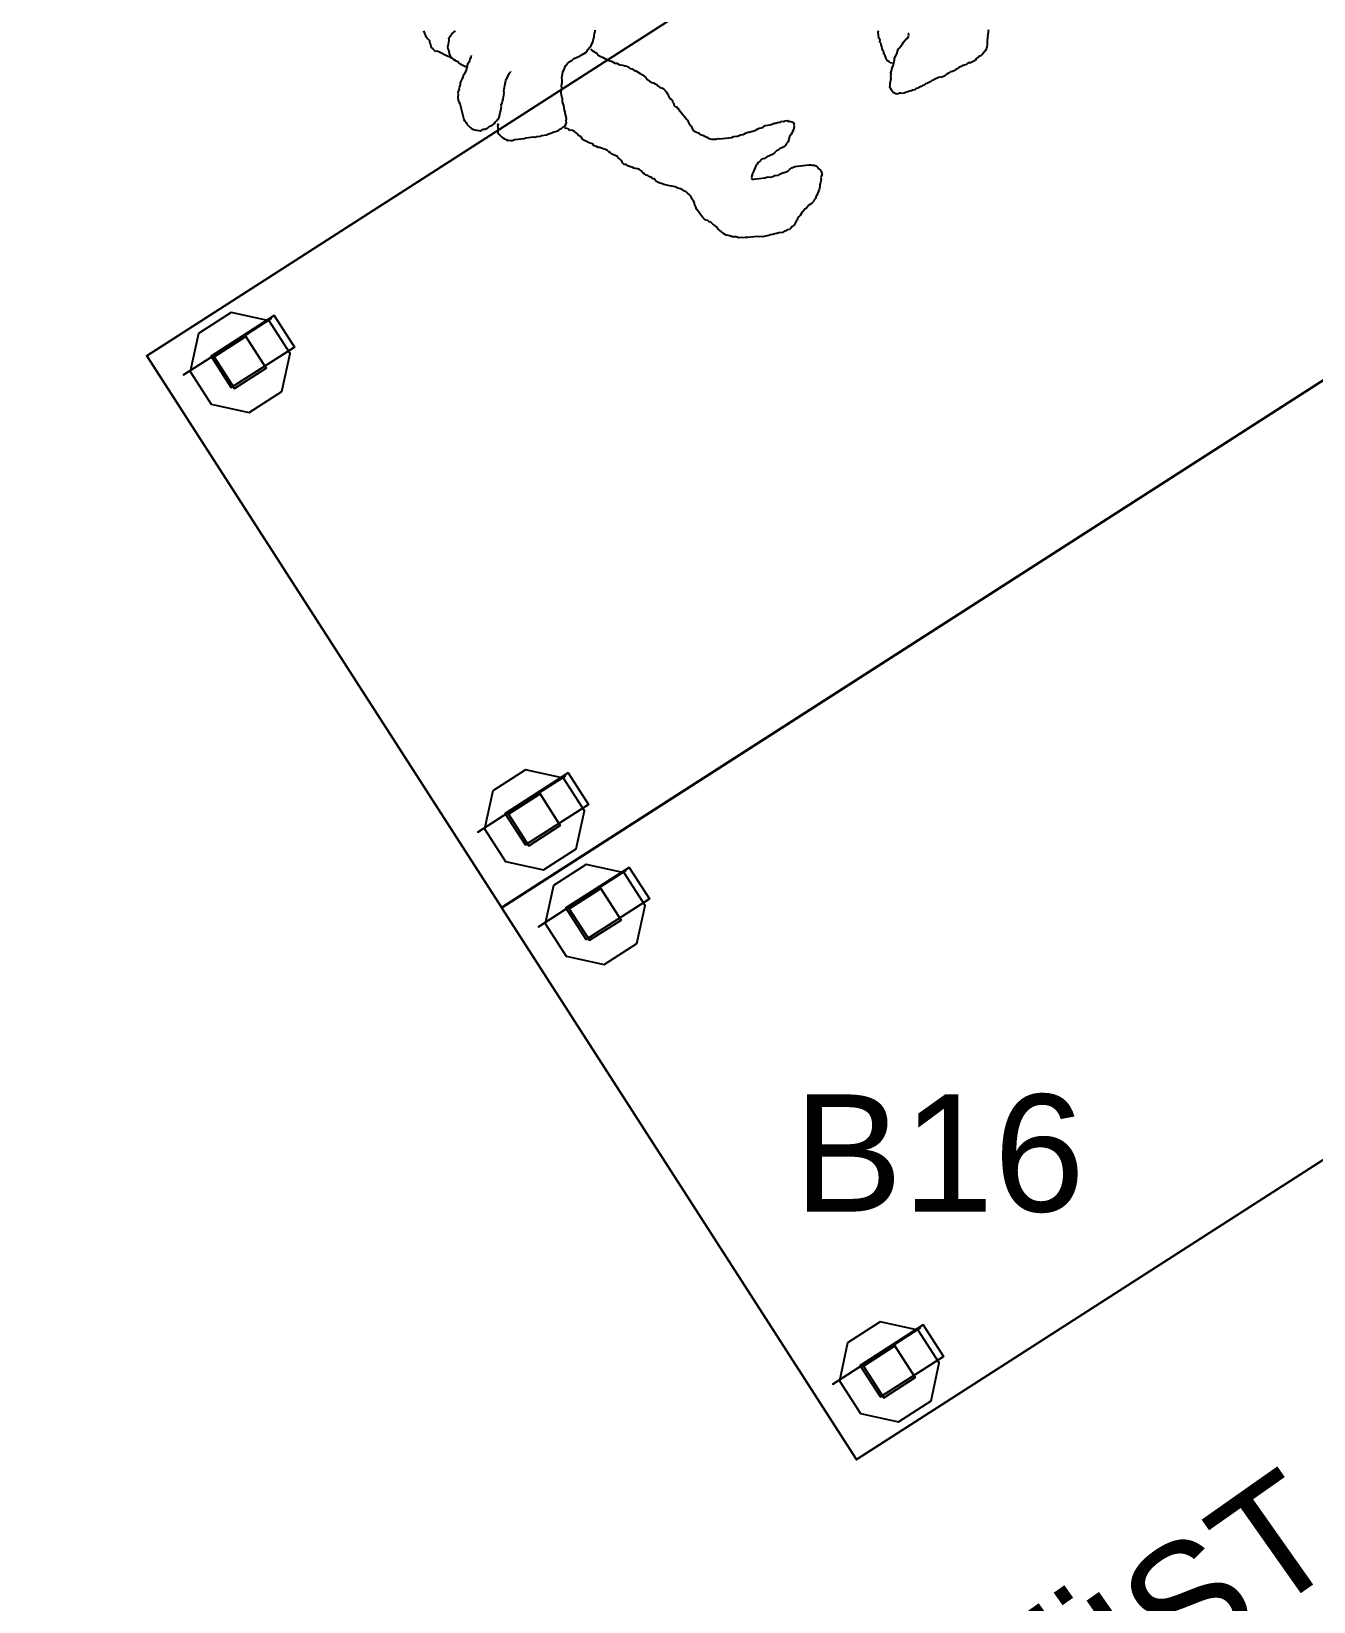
# Model space of a CAD drawing. Header units: millimetres. Extents: x 8159 to 14952, y 6817 to 11888.
# Drawn here: x 8888 to 9024.7, y 8041.3 to 8208.8 of the extents above; entities that cross this region are included whole.
import ezdxf
from ezdxf.enums import TextEntityAlignment as Align

# ---------------------------------------------------------------- set-up
doc = ezdxf.new("R2010")
doc.units = ezdxf.units.MM
doc.header["$LTSCALE"] = 5
for name, color, linetype in [('200-EquipBorder-2d', 9, 'Continuous'), ('200-EquipID-2d', 7, 'Continuous'), ('200-EquipSteel-3d', 9, 'Continuous'), ('600-User-2D', 7, 'Continuous')]:
    doc.layers.add(name, color=color, linetype=linetype)
doc.layers.add('200-InsPoint-3D', color=3, linetype='Continuous', plot=False)
for name, color, linetype, lineweight in [('3-YANGIN-DOLABI', 7, 'Continuous', 0), ('anted', 10, 'Continuous', 0), ('FIBROBETON', 1, 'Continuous', 18), ('SİYAH', 253, 'Continuous', 5), ('YAZI', 250, 'Continuous', 30)]:
    doc.layers.add(name, color=color, linetype=linetype, lineweight=lineweight)
doc.styles.add('Arial', font='arial.ttf')
doc.styles.add('ROMANS', font='micross.ttf')

# ---------------------------------------------------------------- blocks, each defined once
blk = doc.blocks.new('A$C23C11219')
at = {"layer": 'FIBROBETON'}
blk.add_lwpolyline([(4170.99, 707.81), (4330.65, -537.53, 0.079118), (6057.44, 175.69), (5734.15, 708.99, 0.288304), (5090.27, 1000.53, -0.032207)], format="xyb", close=True, dxfattribs=at)
blk = doc.blocks.new('TLP1810E')
at = {"layer": '200-EquipSteel-3d', "invisible_edges": 15}
blk.add_3dface([(60, -640, 900), (1740, -640, 900), (1800, -700, 900), (0, -700, 900)], dxfattribs=at)
at = {"layer": '200-InsPoint-3D'}
blk.add_attdef('DISTANG', (0, 0), '', height=1, dxfattribs=at)
blk = doc.blocks.new('TG1800WP')
at = {"layer": '200-EquipBorder-2d'}
blk.add_lwpolyline([(0, 0), (1800, 0), (1800, -700), (0, -700)], close=True, dxfattribs=at)
at = {"layer": '200-EquipSteel-3d', "elevation": 23}
for points in [[(59.3, -10), (30, -39.3), (30, -80.7), (59.3, -110), (100.7, -110), (130, -80.7), (130, -39.3), (100.7, -10)], [(1699.3, -10), (1670, -39.3), (1670, -80.7), (1699.3, -110), (1740.7, -110), (1770, -80.7), (1770, -39.3), (1740.7, -10)], [(59.3, -590), (30, -619.3), (30, -660.7), (59.3, -690), (100.7, -690), (130, -660.7), (130, -619.3), (100.7, -590)], [(1699.3, -590), (1670, -619.3), (1670, -660.7), (1699.3, -690), (1740.7, -690), (1770, -660.7), (1770, -619.3), (1740.7, -590)]]:
    blk.add_lwpolyline(points, close=True, dxfattribs=at)
at = {"layer": '200-EquipSteel-3d', "extrusion": (-6.12303e-17, -1, 0)}
for points, elevation in [([(54.5, 15.4), (22.1, -17), (22.1, -63), (54.5, -95.4), (100.5, -95.4), (132.9, -63), (132.9, -17), (100.5, 15.4)], 38.4), ([(1694.5, 15.4), (1662.1, -17), (1662.1, -63), (1694.5, -95.4), (1740.5, -95.4), (1772.9, -63), (1772.9, -17), (1740.5, 15.4)], 38.4), ([(54.5, 15.4), (22.1, -17), (22.1, -63), (54.5, -95.4), (100.5, -95.4), (132.9, -63), (132.9, -17), (100.5, 15.4)], 618.4), ([(1694.5, 15.4), (1662.1, -17), (1662.1, -63), (1694.5, -95.4), (1740.5, -95.4), (1772.9, -63), (1772.9, -17), (1740.5, 15.4)], 618.4)]:
    blk.add_lwpolyline(points, close=True, dxfattribs=dict(at, elevation=elevation))
at = {"layer": '200-EquipSteel-3d'}
for points in [[(1800, 0, 850), (0, 0, 850), (0, 0, 900), (1800, 0, 900)], [(0, 0, 850), (0, -700, 850), (0, -700, 900), (0, 0, 900)], [(1800, 0, 900), (0, 0, 900), (0, -700, 900), (1800, -700, 900)], [(1800, 0, 850), (1800, -700, 850), (1800, -700, 900), (1800, 0, 900)], [(0, 0, 850), (0, -700, 850), (1800, -700, 850), (1800, 0, 850)], [(57.5, -37.4, 23), (137.5, -37.4, 23), (137.5, -77.4, 23), (57.5, -77.4, 23)], [(57.5, -37.4, -62), (57.5, -37.4, 23), (137.5, -37.4, 23), (57.5, -37.4, -62)], [(60, -40, 50), (60, -40, 850), (100, -40, 850), (100, -40, 50)], [(60, -40, 850), (60, -80, 850), (60, -80, 50), (60, -40, 50)], [(100, -40, 50), (100, -80, 50), (100, -80, 850), (100, -40, 850)], [(1697.5, -37.4, 23), (1777.5, -37.4, 23), (1777.5, -77.4, 23), (1697.5, -77.4, 23)], [(1697.5, -37.4, -62), (1697.5, -37.4, 23), (1777.5, -37.4, 23), (1697.5, -37.4, -62)], [(1700, -40, 50), (1700, -40, 850), (1740, -40, 850), (1740, -40, 50)], [(1700, -40, 850), (1700, -80, 850), (1700, -80, 50), (1700, -40, 50)], [(1740, -40, 50), (1740, -80, 50), (1740, -80, 850), (1740, -40, 850)], [(57.5, -77.4, -62), (57.5, -77.4, 23), (137.5, -77.4, 23), (57.5, -77.4, -62)], [(60, -80, 50), (60, -80, 850), (100, -80, 850), (100, -80, 50)], [(1697.5, -77.4, -62), (1697.5, -77.4, 23), (1777.5, -77.4, 23), (1697.5, -77.4, -62)], [(1700, -80, 50), (1700, -80, 850), (1740, -80, 850), (1740, -80, 50)], [(57.5, -617.4, -62), (57.5, -617.4, 23), (137.5, -617.4, 23), (57.5, -617.4, -62)], [(57.5, -617.4, 23), (137.5, -617.4, 23), (137.5, -657.4, 23), (57.5, -657.4, 23)], [(1697.5, -617.4, 23), (1777.5, -617.4, 23), (1777.5, -657.4, 23), (1697.5, -657.4, 23)], [(1697.5, -617.4, -62), (1697.5, -617.4, 23), (1777.5, -617.4, 23), (1697.5, -617.4, -62)], [(60, -620, 850), (60, -660, 850), (60, -660, 50), (60, -620, 50)], [(60, -620, 50), (60, -620, 850), (100, -620, 850), (100, -620, 50)], [(100, -620, 50), (100, -660, 50), (100, -660, 850), (100, -620, 850)], [(1700, -620, 50), (1700, -620, 850), (1740, -620, 850), (1740, -620, 50)], [(1700, -620, 850), (1700, -660, 850), (1700, -660, 50), (1700, -620, 50)], [(1740, -620, 50), (1740, -660, 50), (1740, -660, 850), (1740, -620, 850)], [(57.5, -657.4, -62), (57.5, -657.4, 23), (137.5, -657.4, 23), (57.5, -657.4, -62)], [(60, -660, 50), (60, -660, 850), (100, -660, 850), (100, -660, 50)], [(1697.5, -657.4, -62), (1697.5, -657.4, 23), (1777.5, -657.4, 23), (1697.5, -657.4, -62)], [(1700, -660, 50), (1700, -660, 850), (1740, -660, 850), (1740, -660, 50)], [(0, -700, 850), (0, -700, 900), (1800, -700, 900), (1800, -700, 850)]]:
    blk.add_3dface(points, dxfattribs=at)
at = {"layer": '200-EquipSteel-3d', "invisible_edges": 15}
for points in [[(59.3, -10, 50), (100.7, -10, 50), (130, -39.3, 50), (30, -39.3, 50)], [(1699.3, -10, 50), (1740.7, -10, 50), (1770, -39.3, 50), (1670, -39.3, 50)], [(22.1, -38.4, -63), (132.9, -38.4, -63), (100.5, -38.4, -95.4), (54.5, -38.4, -95.4)], [(54.5, -38.4, 15.4), (100.5, -38.4, 15.4), (132.9, -38.4, -17), (22.1, -38.4, -17)], [(132.9, -38.4, -17), (22.1, -38.4, -17), (22.1, -38.4, -63), (132.9, -38.4, -63)], [(130, -39.3, 50), (30, -39.3, 50), (30, -80.7, 50), (130, -80.7, 50)], [(1662.1, -38.4, -63), (1772.9, -38.4, -63), (1740.5, -38.4, -95.4), (1694.5, -38.4, -95.4)], [(1694.5, -38.4, 15.4), (1740.5, -38.4, 15.4), (1772.9, -38.4, -17), (1662.1, -38.4, -17)], [(1772.9, -38.4, -17), (1662.1, -38.4, -17), (1662.1, -38.4, -63), (1772.9, -38.4, -63)], [(1770, -39.3, 50), (1670, -39.3, 50), (1670, -80.7, 50), (1770, -80.7, 50)], [(22.1, -76.4, -63), (132.9, -76.4, -63), (100.5, -76.4, -95.4), (54.5, -76.4, -95.4)], [(132.9, -76.4, -17), (22.1, -76.4, -17), (22.1, -76.4, -63), (132.9, -76.4, -63)], [(54.5, -76.4, 15.4), (100.5, -76.4, 15.4), (132.9, -76.4, -17), (22.1, -76.4, -17)], [(30, -80.7, 50), (130, -80.7, 50), (100.7, -110, 50), (59.3, -110, 50)], [(1662.1, -76.4, -63), (1772.9, -76.4, -63), (1740.5, -76.4, -95.4), (1694.5, -76.4, -95.4)], [(1772.9, -76.4, -17), (1662.1, -76.4, -17), (1662.1, -76.4, -63), (1772.9, -76.4, -63)], [(1694.5, -76.4, 15.4), (1740.5, -76.4, 15.4), (1772.9, -76.4, -17), (1662.1, -76.4, -17)], [(1670, -80.7, 50), (1770, -80.7, 50), (1740.7, -110, 50), (1699.3, -110, 50)], [(59.3, -590, 50), (100.7, -590, 50), (130, -619.3, 50), (30, -619.3, 50)], [(1699.3, -590, 50), (1740.7, -590, 50), (1770, -619.3, 50), (1670, -619.3, 50)], [(22.1, -618.4, -63), (132.9, -618.4, -63), (100.5, -618.4, -95.4), (54.5, -618.4, -95.4)], [(132.9, -618.4, -17), (22.1, -618.4, -17), (22.1, -618.4, -63), (132.9, -618.4, -63)], [(54.5, -618.4, 15.4), (100.5, -618.4, 15.4), (132.9, -618.4, -17), (22.1, -618.4, -17)], [(130, -619.3, 50), (30, -619.3, 50), (30, -660.7, 50), (130, -660.7, 50)], [(1662.1, -618.4, -63), (1772.9, -618.4, -63), (1740.5, -618.4, -95.4), (1694.5, -618.4, -95.4)], [(1694.5, -618.4, 15.4), (1740.5, -618.4, 15.4), (1772.9, -618.4, -17), (1662.1, -618.4, -17)], [(1772.9, -618.4, -17), (1662.1, -618.4, -17), (1662.1, -618.4, -63), (1772.9, -618.4, -63)], [(1770, -619.3, 50), (1670, -619.3, 50), (1670, -660.7, 50), (1770, -660.7, 50)], [(22.1, -656.4, -63), (132.9, -656.4, -63), (100.5, -656.4, -95.4), (54.5, -656.4, -95.4)], [(54.5, -656.4, 15.4), (100.5, -656.4, 15.4), (132.9, -656.4, -17), (22.1, -656.4, -17)], [(132.9, -656.4, -17), (22.1, -656.4, -17), (22.1, -656.4, -63), (132.9, -656.4, -63)], [(30, -660.7, 50), (130, -660.7, 50), (100.7, -690, 50), (59.3, -690, 50)], [(1662.1, -656.4, -63), (1772.9, -656.4, -63), (1740.5, -656.4, -95.4), (1694.5, -656.4, -95.4)], [(1772.9, -656.4, -17), (1662.1, -656.4, -17), (1662.1, -656.4, -63), (1772.9, -656.4, -63)], [(1694.5, -656.4, 15.4), (1740.5, -656.4, 15.4), (1772.9, -656.4, -17), (1662.1, -656.4, -17)], [(1670, -660.7, 50), (1770, -660.7, 50), (1740.7, -690, 50), (1699.3, -690, 50)]]:
    blk.add_3dface(points, dxfattribs=at)
at = {"layer": '200-InsPoint-3D'}
for p in [(0, 0), (1800, 0), (0, -700), (1800, -700)]:
    blk.add_point(p, dxfattribs=at)
blk.add_attdef('DISTANG', (0, 0), '', height=1, dxfattribs=at)
blk = doc.blocks.new('attrib')
at = {"layer": '200-EquipID-2d', "style": 'Arial'}
blk.add_attdef('POS', text='', height=2.5, dxfattribs=at).set_placement((0, 0, -1), align=Align.MIDDLE)
at = {"layer": '200-EquipID-2d', "style": 'ROMANS', "flags": 1}
for tag, p in [('ZONA', (0, -4.905, -2)), ('EQUIPMENTDATA', (0, -7.89, -2)), ('LONGDESCR', (0, -11.302, -2)), ('EQUIPMENTCONN', (0, -14.714, -2)), ('ACCESSORYDATA', (0, -18.552, -2)), ('ACCESSORYCONN', (0, -21.857, -2))]:
    blk.add_attdef(tag, text='', height=2.5, dxfattribs=at).set_placement(p, align=Align.CENTER)
blk = doc.blocks.new('CUOCO')
at = {"layer": '600-User-2D'}
for p, q in [((-34.73, 1.86), (-34.76, 1.58)), ((-34.73, 0.23), (-34.83, -0.04)), ((-34.76, 1.58), (-34.79, 1.29)), ((-34.79, 1.29), (-34.71, 0.89)), ((-34.66, 0.64), (-34.73, 0.45)), ((-34.73, 0.45), (-34.73, 0.23)), ((-34.71, 0.89), (-34.66, 0.64)), ((-32.69, -0.08), (-32.48, 0.07)), ((-32.48, 0.07), (-32.21, 0.19)), ((-32.21, 0.19), (-31.97, 0.25)), ((-31.97, 0.25), (-31.72, 0.31)), ((-34.83, -0.04), (-34.71, -0.3)), ((-34.71, -0.3), (-34.61, -0.64)), ((-34.61, -0.64), (-34.41, -0.71)), ((-34.41, -0.71), (-34.26, -0.92)), ((-34.26, -0.92), (-34.11, -1.12)), ((-34.11, -1.12), (-33.92, -1.41)), ((-33.92, -1.41), (-33.77, -1.62)), ((-33.77, -1.62), (-33.56, -1.84)), ((-33.4, -1.61), (-33.28, -1.28)), ((-33.39, -1.98), (-33.4, -1.61)), ((-33.28, -1.28), (-33.27, -1.06)), ((-33.27, -1.06), (-33.2, -0.86)), ((-33.2, -0.86), (-33.03, -0.62)), ((-33.03, -0.62), (-32.9, -0.45)), ((-32.9, -0.45), (-32.76, -0.28)), ((-32.76, -0.28), (-32.69, -0.08)), ((-33.56, -1.84), (-33.41, -2.05)), ((-33.41, -2.05), (-33.29, -2.32)), ((-33.29, -2.32), (-33.39, -1.98)), ((-33.29, -2.32), (-33.14, -2.52)), ((-33.14, -2.52), (-33.29, -2.32)), ((-33.14, -2.52), (-32.99, -2.73)), ((-32.99, -2.73), (-32.93, -2.97)), ((-32.93, -2.97), (-32.78, -3.17)), ((-32.78, -3.17), (-32.63, -3.38)), ((-31.98, -3.35), (-32.19, -3.45)), ((-31.82, -3.23), (-31.98, -3.35)), ((-31.71, -3.09), (-31.82, -3.23)), ((-31.55, -2.98), (-31.71, -3.09)), ((-31.42, -2.79), (-31.55, -2.98)), ((-33.89, -5.01), (-34, -5.15)), ((-33.78, -4.87), (-33.89, -5.01)), ((-33.67, -4.74), (-33.78, -4.87)), ((-33.44, -4.59), (-33.67, -4.74)), ((-33.28, -4.47), (-33.44, -4.59)), ((-33.17, -4.33), (-33.28, -4.47)), ((-32.96, -4.23), (-33.17, -4.33)), ((-32.79, -4.11), (-32.96, -4.23)), ((-32.63, -4), (-32.79, -4.11)), ((-32.63, -3.38), (-32.48, -3.58)), ((-32.52, -3.86), (-32.63, -4)), ((-32.41, -3.72), (-32.52, -3.86)), ((-32.48, -3.58), (-32.44, -3.67)), ((-32.3, -3.59), (-32.41, -3.72)), ((-32.19, -3.45), (-32.3, -3.59)), ((-34.83, -6.44), (-34.84, -6.62)), ((-34.84, -6.62), (-34.84, -6.79)), ((-34.7, -6.08), (-34.83, -6.44)), ((-34.57, -5.89), (-34.7, -6.08)), ((-34.51, -5.73), (-34.57, -5.89)), ((-34.4, -5.59), (-34.51, -5.73)), ((-34.22, -5.42), (-34.4, -5.59)), ((-34.16, -5.27), (-34.22, -5.42)), ((-34, -5.15), (-34.16, -5.27)), ((-29.2, -6.74), (-29.04, -6.62)), ((-29.04, -6.62), (-28.88, -6.5)), ((-28.88, -6.5), (-28.65, -6.35)), ((-28.65, -6.35), (-28.45, -6.3)), ((-28.45, -6.3), (-28.43, -6.25)), ((-18.66, -6.72), (-18.5, -6.6)), ((-18.5, -6.6), (-18.44, -6.44)), ((-34.84, -6.79), (-35.19, -8.38)), ((-30.5, -8.51), (-30.38, -8.32)), ((-30.38, -8.32), (-30.25, -8.13)), ((-30.25, -8.13), (-30.12, -7.94)), ((-30.12, -7.94), (-30.06, -7.78)), ((-30.06, -7.78), (-29.93, -7.59)), ((-29.93, -7.59), (-29.82, -7.46)), ((-29.82, -7.46), (-29.69, -7.27)), ((-29.69, -7.27), (-29.47, -6.99)), ((-29.47, -6.99), (-29.36, -6.86)), ((-29.36, -6.86), (-29.2, -6.74)), ((-23.09, -8.46), (-22.93, -8.34)), ((-22.93, -8.34), (-22.66, -8.26)), ((-22.66, -8.26), (-22.47, -8.21)), ((-22.47, -8.21), (-22.27, -8.17)), ((-22.27, -8.17), (-22.1, -8.17)), ((-22.1, -8.17), (-21.83, -8.09)), ((-21.83, -8.09), (-21.6, -8.12)), ((-21.6, -8.12), (-21.37, -8.14)), ((-21.37, -8.14), (-21.15, -8.17)), ((-21.15, -8.17), (-20.95, -8.12)), ((-20.95, -8.12), (-20.78, -8.12)), ((-20.78, -8.12), (-20.6, -8.13)), ((-20.6, -8.13), (-20.28, -8.07)), ((-20.28, -8.07), (-20.05, -7.92)), ((-20.05, -7.92), (-19.76, -7.79)), ((-19.79, -8.01), (-19.69, -8.23)), ((-19.76, -7.79), (-19.55, -7.69)), ((-19.69, -8.23), (-19.57, -8.39)), ((-19.55, -7.69), (-19.39, -7.57)), ((-19.39, -7.57), (-19.23, -7.45)), ((-19.23, -7.45), (-19.12, -7.32)), ((-19.12, -7.32), (-19.01, -7.18)), ((-19.01, -7.18), (-18.85, -7.06)), ((-18.85, -7.06), (-18.79, -6.9)), ((-18.79, -6.9), (-18.66, -6.72)), ((-35.19, -8.38), (-35.25, -8.53)), ((-35.25, -8.53), (-35.2, -8.73)), ((-35.2, -8.73), (-35.16, -8.92)), ((-35.16, -8.92), (-35.16, -9.1)), ((-35.16, -9.1), (-35.11, -9.29)), ((-35.11, -9.29), (-35.03, -9.56)), ((-35.03, -9.56), (-34.94, -9.77)), ((-34.94, -9.77), (-34.82, -9.94)), ((-34.82, -9.94), (-34.68, -10.05)), ((-34.68, -10.05), (-34.54, -10.15)), ((-32, -10.15), (-31.78, -10.05)), ((-31.78, -10.05), (-31.67, -9.91)), ((-31.67, -9.91), (-31.56, -9.77)), ((-31.56, -9.77), (-31.45, -9.64)), ((-31.45, -9.64), (-31.27, -9.47)), ((-31.27, -9.47), (-31.14, -9.28)), ((-31.14, -9.28), (-31.03, -9.14)), ((-31.03, -9.14), (-30.98, -8.98)), ((-30.98, -8.98), (-30.8, -8.81)), ((-30.8, -8.81), (-30.69, -8.68)), ((-30.69, -8.68), (-30.5, -8.51)), ((-24.33, -10.07), (-24.22, -9.93)), ((-24.22, -9.93), (-24.11, -9.79)), ((-24.11, -9.79), (-23.97, -9.55)), ((-23.97, -9.55), (-23.89, -9.34)), ((-23.89, -9.34), (-23.76, -9.16)), ((-23.76, -9.16), (-23.65, -9.02)), ((-23.65, -9.02), (-23.52, -8.83)), ((-23.52, -8.83), (-23.36, -8.71)), ((-23.36, -8.71), (-23.2, -8.59)), ((-23.2, -8.59), (-23.09, -8.46)), ((-19.57, -8.39), (-19.39, -8.69)), ((-19.39, -8.69), (-19.36, -8.94)), ((-19.36, -8.94), (-19.12, -9.27)), ((-19.12, -9.27), (-19.01, -9.43)), ((-19.01, -9.43), (-18.89, -9.59)), ((-18.89, -9.59), (-18.77, -9.75)), ((-18.77, -9.75), (-18.65, -9.91)), ((-18.65, -9.91), (-18.53, -10.07)), ((-34.54, -10.15), (-34.35, -10.28)), ((-34.35, -10.28), (-34.22, -10.39)), ((-34.22, -10.39), (-34.04, -10.4)), ((-34.04, -10.4), (-33.87, -10.4)), ((-33.87, -10.4), (-33.71, -10.46)), ((-33.71, -10.46), (-33.53, -10.47)), ((-33.53, -10.47), (-33.36, -10.47)), ((-33.36, -10.47), (-33.16, -10.43)), ((-33.16, -10.43), (-32.99, -10.43)), ((-32.99, -10.43), (-32.81, -10.44)), ((-32.81, -10.44), (-32.57, -10.41)), ((-32.63, -11.39), (-32.69, -11.55)), ((-32.69, -11.55), (-32.59, -11.76)), ((-32.5, -11.2), (-32.63, -11.39)), ((-32.57, -10.41), (-32.4, -10.29)), ((-32.33, -10.73), (-32.5, -11.2)), ((-32.4, -10.29), (-32.21, -10.25)), ((-32.17, -10.62), (-32.33, -10.73)), ((-32.21, -10.25), (-32, -10.15)), ((-25.06, -11.87), (-25.03, -11.65)), ((-25.03, -11.65), (-24.9, -11.46)), ((-24.9, -11.46), (-24.85, -11.3)), ((-24.85, -11.3), (-24.84, -11.12)), ((-24.84, -11.12), (-24.69, -10.71)), ((-24.69, -10.71), (-24.54, -10.47)), ((-24.54, -10.47), (-24.41, -10.28)), ((-24.41, -10.28), (-24.33, -10.07)), ((-18.53, -10.07), (-18.4, -10.18)), ((-18.4, -10.18), (-18.16, -10.51)), ((-18.16, -10.51), (-17.97, -10.64)), ((-17.97, -10.64), (-17.85, -10.8)), ((-17.85, -10.8), (-17.74, -10.96)), ((-17.74, -10.96), (-17.49, -11.11)), ((-17.49, -11.11), (-17.32, -11.29)), ((-17.32, -11.29), (-17.19, -11.4)), ((-17.19, -11.4), (-17.02, -11.58)), ((-17.02, -11.58), (-16.97, -11.77)), ((-32.59, -11.76), (-32.54, -11.96)), ((-32.54, -11.96), (-32.44, -12.17)), ((-32.44, -12.17), (-32.33, -12.33)), ((-32.33, -12.33), (-32.21, -12.49)), ((-32.21, -12.49), (-32.09, -12.65)), ((-32.09, -12.65), (-31.93, -12.71)), ((-31.93, -12.71), (-31.8, -12.82)), ((-31.8, -12.82), (-31.64, -12.88)), ((-31.64, -12.88), (-31.41, -12.9)), ((-31.41, -12.9), (-30.42, -13.27)), ((-30.42, -13.27), (-30.25, -13.27)), ((-30.25, -13.27), (-29.47, -13.56)), ((-25.46, -13.44), (-25.38, -13.23)), ((-25.38, -13.23), (-25.35, -13.01)), ((-25.35, -13.01), (-25.26, -12.74)), ((-25.26, -12.74), (-25.23, -12.52)), ((-25.23, -12.52), (-25.06, -12.05)), ((-25.06, -12.05), (-25.06, -11.87)), ((-16.97, -11.77), (-16.78, -11.9)), ((-16.78, -11.9), (-16.7, -12.17)), ((-16.7, -12.17), (-16.56, -12.28)), ((-16.56, -12.28), (-16.26, -12.74)), ((-16.26, -12.74), (-16.11, -12.98)), ((-16.11, -12.98), (-16.01, -13.19)), ((-16.01, -13.19), (-15.91, -13.4)), ((-29.47, -13.56), (-29.33, -13.67)), ((-29.33, -13.67), (-29.15, -13.68)), ((-29.15, -13.68), (-28.79, -13.81)), ((-28.79, -13.81), (-28.61, -13.82)), ((-28.61, -13.82), (-28.14, -13.99)), ((-28.14, -13.99), (-27.97, -14)), ((-27.97, -14), (-27.79, -14)), ((-27.79, -14), (-27.64, -14.06)), ((-27.64, -14.06), (-27.46, -14.06)), ((-27.46, -14.06), (-27.28, -14.07)), ((-27.28, -14.07), (-27.13, -14.13)), ((-27.13, -14.13), (-26.9, -14.15)), ((-26.9, -14.15), (-26.73, -14.16)), ((-26.73, -14.16), (-26.53, -14.11)), ((-26.53, -14.11), (-26.36, -14.12)), ((-26.36, -14.12), (-26.16, -14.07)), ((-26.16, -14.07), (-25.98, -14.07)), ((-26.06, -14.28), (-26.11, -14.26)), ((-25.92, -14.39), (-26.06, -14.28)), ((-25.98, -14.07), (-25.82, -13.96)), ((-25.79, -14.5), (-25.92, -14.39)), ((-25.82, -13.96), (-25.66, -13.84)), ((-25.74, -14.7), (-25.79, -14.5)), ((-25.58, -14.75), (-25.74, -14.7)), ((-25.66, -13.84), (-25.58, -13.63)), ((-25.58, -13.63), (-25.46, -13.44)), ((-25.45, -14.86), (-25.58, -14.75)), ((-25.33, -15.03), (-25.45, -14.86)), ((-25.23, -15.24), (-25.33, -15.03)), ((-15.91, -13.4), (-15.89, -13.65)), ((-15.89, -13.65), (-15.75, -13.94)), ((-15.75, -13.94), (-15.6, -14.17)), ((-15.6, -14.17), (-15.47, -14.28)), ((-15.47, -14.28), (-15.35, -14.44)), ((-15.35, -14.44), (-15.23, -14.6)), ((-15.23, -14.6), (-15.18, -14.8)), ((-15.18, -14.8), (-15.03, -15.03)), ((-15.03, -15.03), (-14.86, -15.21)), ((-25.13, -15.45), (-25.23, -15.24)), ((-25.14, -15.63), (-25.13, -15.45)), ((-24.95, -15.93), (-25.14, -15.63)), ((-24.96, -16.11), (-24.95, -15.93)), ((-24.83, -16.39), (-24.96, -16.11)), ((-24.42, -16.9), (-24.83, -16.39)), ((-14.86, -15.21), (-14.76, -15.43)), ((-14.76, -15.43), (-14.72, -15.62)), ((-14.72, -15.62), (-14.67, -15.81)), ((-14.63, -16.18), (-14.69, -16.34)), ((-14.69, -16.34), (-14.69, -16.52)), ((-14.69, -16.52), (-14.57, -16.68)), ((-14.67, -15.81), (-14.68, -15.99)), ((-14.68, -15.99), (-14.63, -16.18)), ((-14.57, -16.68), (-14.53, -16.87)), ((-24.28, -17.01), (-24.42, -16.9)), ((-24.17, -17.17), (-24.28, -17.01)), ((-24.17, -17.35), (-24.17, -17.17)), ((-23.95, -17.55), (-24.17, -17.35)), ((-23.83, -17.71), (-23.95, -17.55)), ((-23.69, -17.82), (-23.83, -17.71)), ((-23.44, -18.09), (-23.69, -17.82)), ((-23.27, -18.27), (-23.44, -18.09)), ((-23.1, -18.45), (-23.27, -18.27)), ((-14.54, -17.22), (-14.6, -17.38)), ((-14.6, -17.38), (-14.55, -17.57)), ((-14.53, -16.87), (-14.58, -17.03)), ((-14.58, -17.03), (-14.54, -17.22)), ((-14.55, -17.57), (-14.41, -17.68)), ((-14.41, -17.68), (-14.42, -17.86)), ((-14.42, -17.86), (-14.32, -18.07)), ((-14.32, -18.07), (-14.38, -18.23)), ((-14.38, -18.23), (-14.28, -18.44)), ((-23.05, -18.64), (-23.1, -18.45)), ((-22.93, -18.81), (-23.05, -18.64)), ((-22.89, -19), (-22.93, -18.81)), ((-22.68, -19.25), (-22.89, -19)), ((-22.51, -19.43), (-22.68, -19.25)), ((-22.47, -19.63), (-22.51, -19.43)), ((-22.37, -19.84), (-22.47, -19.63)), ((-22.32, -20.04), (-22.37, -19.84)), ((-22.27, -20.23), (-22.32, -20.04)), ((-14.28, -18.44), (-14.23, -18.64)), ((-14.23, -18.64), (-14.14, -19.03)), ((-14.14, -19.03), (-14.11, -19.27)), ((-14.11, -19.27), (-14.06, -19.47)), ((-14.06, -19.47), (-14.07, -19.64)), ((-14.07, -19.64), (-14.07, -19.82)), ((-14.07, -19.82), (-14.03, -20.01)), ((-14.03, -20.01), (-13.98, -20.21)), ((-22.28, -20.41), (-22.27, -20.23)), ((-22.18, -20.62), (-22.28, -20.41)), ((-22.02, -20.68), (-22.18, -20.62)), ((-21.89, -20.96), (-22.02, -20.68)), ((-21.72, -21.14), (-21.89, -20.96)), ((-21.59, -21.25), (-21.72, -21.14)), ((-21.47, -21.42), (-21.59, -21.25)), ((-21.33, -21.53), (-21.47, -21.42)), ((-21.14, -21.65), (-21.33, -21.53)), ((-21.02, -21.82), (-21.14, -21.65)), ((-13.98, -20.21), (-13.99, -20.38)), ((-13.99, -20.38), (-13.99, -20.56)), ((-13.99, -20.56), (-13.96, -20.81)), ((-13.96, -20.81), (-13.73, -21.13)), ((-13.73, -21.13), (-13.59, -21.24)), ((-13.59, -21.24), (-13.54, -21.43)), ((-13.54, -21.43), (-13.41, -21.54)), ((-13.41, -21.54), (-13.29, -21.71)), ((-13.29, -21.71), (-13.05, -22.03)), ((7.99, -21.93), (8, -21.76)), ((8, -21.76), (8.05, -21.61)), ((8.01, -21.42), (8.13, -21.23)), ((8.05, -21.61), (8.01, -21.42)), ((8.11, -20.99), (8.33, -20.39)), ((8.13, -21.23), (8.11, -20.99)), ((8.33, -20.39), (8.44, -20.25)), ((-20.92, -22.03), (-21.02, -21.82)), ((-20.84, -22.3), (-20.92, -22.03)), ((-20.73, -22.46), (-20.84, -22.3)), ((-20.63, -22.67), (-20.73, -22.46)), ((-20.49, -22.78), (-20.63, -22.67)), ((-20.39, -23), (-20.49, -22.78)), ((-20.22, -23.18), (-20.39, -23)), ((-20.23, -23.35), (-20.22, -23.18)), ((-20.07, -23.41), (-20.23, -23.35)), ((-19.99, -23.68), (-20.07, -23.41)), ((-13.05, -22.03), (-12.93, -22.19)), ((-12.93, -22.19), (-12.82, -22.35)), ((-12.82, -22.35), (-12.68, -22.46)), ((-12.68, -22.46), (-12.47, -22.54)), ((-12.47, -22.54), (-12.28, -22.67)), ((-12.28, -22.67), (-12.05, -22.69)), ((-12.05, -22.69), (-11.92, -22.8)), ((-11.92, -22.8), (-10.67, -23.26)), ((-10.67, -23.26), (-10.49, -23.27)), ((-10.49, -23.27), (-10.13, -23.4)), ((-10.13, -23.4), (-9.9, -23.43)), ((-9.9, -23.43), (-9.72, -23.43)), ((-9.72, -23.43), (-9.51, -23.51)), ((7.76, -23.34), (7.82, -23.19)), ((7.81, -23.53), (7.76, -23.34)), ((7.81, -22.73), (7.89, -22.53)), ((7.84, -22.97), (7.81, -22.73)), ((7.82, -23.19), (7.84, -22.97)), ((7.89, -22.36), (7.92, -22.13)), ((7.89, -22.53), (7.89, -22.36)), ((7.92, -22.13), (7.99, -21.93)), ((8.85, -23.52), (9.03, -23.35)), ((9.03, -23.35), (9.2, -23.18)), ((9.2, -23.18), (9.4, -22.97)), ((9.4, -22.97), (9.59, -22.92)), ((9.59, -22.92), (9.8, -22.83)), ((9.8, -22.83), (10.07, -22.7)), ((10.07, -22.7), (10.23, -22.58)), ((10.23, -22.58), (10.44, -22.49)), ((10.44, -22.49), (10.65, -22.39)), ((10.65, -22.39), (10.82, -22.4)), ((10.82, -22.4), (10.98, -22.28)), ((10.98, -22.28), (11.08, -22.15)), ((11.08, -22.15), (11.14, -22)), ((11.14, -22), (11.09, -21.98)), ((-19.89, -23.89), (-19.99, -23.68)), ((-19.74, -24.12), (-19.89, -23.89)), ((-19.6, -24.23), (-19.74, -24.12)), ((-19.43, -24.41), (-19.6, -24.23)), ((-19.21, -24.61), (-19.43, -24.41)), ((-19.07, -24.72), (-19.21, -24.61)), ((-18.94, -24.83), (-19.07, -24.72)), ((-18.75, -24.96), (-18.94, -24.83)), ((-18.61, -25.07), (-18.75, -24.96)), ((-18.47, -25.18), (-18.61, -25.07)), ((-9.51, -23.51), (-9.29, -23.53)), ((-9.29, -23.53), (-9.11, -23.54)), ((-9.11, -23.54), (-8.93, -23.55)), ((-8.93, -23.55), (-8.78, -23.6)), ((-8.78, -23.6), (-8.55, -23.63)), ((-8.55, -23.63), (-8.39, -23.69)), ((-8.39, -23.69), (-8.17, -23.71)), ((-8.17, -23.71), (-7.99, -23.72)), ((-7.99, -23.72), (-7.82, -23.72)), ((-7.82, -23.72), (-7.64, -23.73)), ((-7.64, -23.73), (-7.43, -23.8)), ((-7.43, -23.8), (-7.2, -23.83)), ((-7.2, -23.83), (-6.94, -23.75)), ((-6.94, -23.75), (-6.42, -23.94)), ((-6.42, -23.94), (-6.24, -23.95)), ((-6.24, -23.95), (-5.96, -23.99)), ((-5.96, -23.99), (-5.81, -24.05)), ((-5.81, -24.05), (-5.63, -24.05)), ((-5.63, -24.05), (-5.32, -24.17)), ((-5.32, -24.17), (-5.14, -24.17)), ((-5.14, -24.17), (-5, -24.28)), ((-5, -24.28), (-4.83, -24.29)), ((-4.83, -24.29), (-4.62, -24.36)), ((-4.62, -24.36), (-4.5, -24.53)), ((-4.5, -24.53), (-4.35, -24.58)), ((-4.35, -24.58), (-4.18, -24.76)), ((-4.19, -25.12), (-4.24, -25.27)), ((-4.08, -24.98), (-4.19, -25.12)), ((-4.18, -24.76), (-4.08, -24.98)), ((7.36, -25.21), (7.49, -25.03)), ((7.49, -25.03), (7.54, -24.88)), ((7.54, -24.88), (7.72, -24.71)), ((7.72, -24.71), (7.83, -24.58)), ((7.92, -23.69), (7.81, -23.53)), ((7.83, -24.58), (7.93, -24.44)), ((7.97, -23.88), (7.92, -23.69)), ((7.93, -24.44), (8.09, -24.33)), ((8.15, -24.01), (7.97, -23.88)), ((8.09, -24.33), (8.2, -24.2)), ((8.2, -24.2), (8.3, -24.06)), ((8.3, -24.06), (8.52, -23.8)), ((8.52, -23.8), (8.62, -23.66)), ((8.62, -23.66), (8.85, -23.52)), ((-18.32, -25.41), (-18.47, -25.18)), ((-18.19, -25.52), (-18.32, -25.41)), ((-18.05, -25.63), (-18.19, -25.52)), ((-17.93, -25.79), (-18.05, -25.63)), ((-17.83, -26.01), (-17.93, -25.79)), ((-17.66, -26.19), (-17.83, -26.01)), ((-17.61, -26.38), (-17.66, -26.19)), ((-17.52, -26.6), (-17.61, -26.38)), ((-17.44, -26.86), (-17.52, -26.6)), ((-7.35, -26.79), (-7.67, -26.85)), ((-7.08, -26.71), (-7.35, -26.79)), ((-6.91, -26.72), (-7.08, -26.71)), ((-6.71, -26.67), (-6.91, -26.72)), ((-6.54, -26.68), (-6.71, -26.67)), ((-6.36, -26.68), (-6.54, -26.68)), ((-6.19, -26.69), (-6.36, -26.68)), ((-5.99, -26.64), (-6.19, -26.69)), ((-5.83, -26.52), (-5.99, -26.64)), ((-5.61, -26.42), (-5.83, -26.52)), ((-5.45, -26.31), (-5.61, -26.42)), ((-5.27, -26.14), (-5.45, -26.31)), ((-5.16, -26), (-5.27, -26.14)), ((-4.95, -25.9), (-5.16, -26)), ((-4.79, -25.78), (-4.95, -25.9)), ((-4.63, -25.66), (-4.79, -25.78)), ((-4.46, -25.55), (-4.63, -25.66)), ((-4.35, -25.41), (-4.46, -25.55)), ((-4.24, -25.27), (-4.35, -25.41)), ((6.77, -26.5), (6.78, -26.15)), ((6.77, -26.67), (6.77, -26.5)), ((6.81, -26.86), (6.77, -26.67)), ((6.78, -26.15), (6.91, -25.97)), ((6.91, -25.97), (6.97, -25.82)), ((6.97, -25.82), (7.07, -25.68)), ((7.07, -25.68), (7.18, -25.55)), ((7.18, -25.55), (7.29, -25.42)), ((7.29, -25.42), (7.36, -25.21)), ((18.18, -26.66), (18.04, -26.9)), ((18.26, -26.46), (18.18, -26.66)), ((18.37, -26.33), (18.26, -26.46)), ((18.49, -26.14), (18.37, -26.33)), ((18.62, -25.96), (18.49, -26.14)), ((18.72, -25.82), (18.62, -25.96)), ((18.78, -25.67), (18.72, -25.82)), ((18.89, -25.54), (18.78, -25.67)), ((-17.52, -28.37), (-17.47, -28.09)), ((-17.47, -28.57), (-17.52, -28.37)), ((-17.48, -27.79), (-17.42, -27.64)), ((-17.47, -28.09), (-17.48, -27.79)), ((-17.45, -27.21), (-17.44, -27.04)), ((-17.42, -27.46), (-17.45, -27.21)), ((-17.44, -27.04), (-17.44, -26.86)), ((-17.42, -27.64), (-17.42, -27.46)), ((-10.76, -28.02), (-10.82, -28.18)), ((-10.82, -28.18), (-10.68, -28.29)), ((-10.65, -27.88), (-10.76, -28.02)), ((-10.68, -28.29), (-9.53, -28.71)), ((-10.47, -27.71), (-10.65, -27.88)), ((-10.29, -27.54), (-10.47, -27.71)), ((-10.13, -27.42), (-10.29, -27.54)), ((-9.95, -27.25), (-10.13, -27.42)), ((-9.78, -27.14), (-9.95, -27.25)), ((-9.57, -27.04), (-9.78, -27.14)), ((-9.41, -26.92), (-9.57, -27.04)), ((-9.16, -26.89), (-9.41, -26.92)), ((-8.89, -26.81), (-9.16, -26.89)), ((-8.62, -26.86), (-8.89, -26.81)), ((-8.37, -26.83), (-8.62, -26.86)), ((-8.19, -26.84), (-8.37, -26.83)), ((-8.02, -26.84), (-8.19, -26.84)), ((-7.84, -26.85), (-8.02, -26.84)), ((-7.67, -26.85), (-7.84, -26.85)), ((7.04, -27.17), (6.81, -26.86)), ((7.2, -27.23), (7.04, -27.17)), ((7.37, -27.23), (7.2, -27.23)), ((7.52, -27.29), (7.37, -27.23)), ((7.65, -27.4), (7.52, -27.29)), ((7.81, -27.45), (7.65, -27.4)), ((7.98, -27.46), (7.81, -27.45)), ((8.25, -27.5), (7.98, -27.46)), ((8.42, -27.5), (8.25, -27.5)), ((8.62, -27.58), (8.42, -27.5)), ((8.79, -27.58), (8.62, -27.58)), ((8.95, -27.64), (8.79, -27.58)), ((9.19, -27.61), (8.95, -27.64)), ((9.36, -27.62), (9.19, -27.61)), ((9.53, -27.62), (9.36, -27.62)), ((9.75, -27.65), (9.53, -27.62)), ((9.94, -27.6), (9.75, -27.65)), ((10.09, -27.66), (9.94, -27.6)), ((10.28, -27.61), (10.09, -27.66)), ((10.45, -27.62), (10.28, -27.61)), ((10.67, -27.64), (10.45, -27.62)), ((10.85, -27.65), (10.67, -27.64)), ((11.04, -27.6), (10.85, -27.65)), ((11.21, -27.61), (11.04, -27.6)), ((11.38, -27.61), (11.21, -27.61)), ((11.6, -27.64), (11.38, -27.61)), ((11.77, -27.64), (11.6, -27.64)), ((11.94, -27.65), (11.77, -27.64)), ((12.07, -27.76), (11.94, -27.65)), ((12.25, -27.76), (12.07, -27.76)), ((12.47, -27.78), (12.25, -27.76)), ((12.47, -27.78), (12.78, -27.73)), ((13.02, -27.7), (12.78, -27.73)), ((13.26, -27.67), (13.02, -27.7)), ((13.46, -27.75), (13.26, -27.67)), ((13.63, -27.75), (13.46, -27.75)), ((13.87, -27.73), (13.63, -27.75)), ((14.04, -27.73), (13.87, -27.73)), ((14.3, -27.65), (14.04, -27.73)), ((14.52, -27.68), (14.3, -27.65)), ((14.7, -27.68), (14.52, -27.68)), ((14.87, -27.69), (14.7, -27.68)), ((15.02, -27.74), (14.87, -27.69)), ((15.26, -27.72), (15.02, -27.74)), ((15.43, -27.72), (15.26, -27.72)), ((15.58, -27.78), (15.43, -27.72)), ((15.75, -27.78), (15.58, -27.78)), ((15.98, -27.81), (15.75, -27.78)), ((16.15, -27.81), (15.98, -27.81)), ((16.3, -27.7), (16.15, -27.81)), ((16.68, -27.61), (16.3, -27.7)), ((16.9, -27.63), (16.68, -27.61)), ((17.16, -27.55), (16.9, -27.63)), ((17.58, -27.36), (17.16, -27.55)), ((17.81, -27.22), (17.58, -27.36)), ((17.91, -27.08), (17.81, -27.22)), ((18.04, -26.9), (17.91, -27.08)), ((-17.44, -28.81), (-17.47, -28.57)), ((-17.42, -29.06), (-17.44, -28.81)), ((-17.37, -29.25), (-17.42, -29.06)), ((-17.32, -29.45), (-17.37, -29.25)), ((-17.28, -29.64), (-17.32, -29.45)), ((-17.18, -29.86), (-17.28, -29.64)), ((-16.99, -29.99), (-17.18, -29.86)), ((-16.94, -30.18), (-16.99, -29.99)), ((-9.53, -28.71), (-9.31, -28.73)), ((-9.31, -28.73), (-9.15, -28.79)), ((-9.15, -28.79), (-8.96, -28.92)), ((-8.96, -28.92), (-8.68, -28.96)), ((-8.68, -28.96), (-8.45, -28.99)), ((-8.45, -28.99), (-8.09, -29.12)), ((-8.09, -29.12), (-7.84, -29.09)), ((-7.84, -29.09), (-7.67, -29.1)), ((-7.67, -29.1), (-7.44, -29.12)), ((-7.44, -29.12), (-7.28, -29.18)), ((-7.28, -29.18), (-6.98, -29.17)), ((-6.98, -29.17), (-6.72, -29.09)), ((-6.72, -29.09), (-6.47, -29.07)), ((-6.47, -29.07), (-6.29, -29.07)), ((-6.29, -29.07), (-6.12, -29.08)), ((-6.12, -29.08), (-4.71, -29.6)), ((-4.71, -29.6), (-4.52, -29.72)), ((-4.52, -29.72), (-4.38, -29.83)), ((-4.38, -29.83), (-4.23, -29.89)), ((-4.23, -29.89), (-4.11, -30.05)), ((-4.11, -30.05), (-4.01, -30.27)), ((-16.8, -30.29), (-16.94, -30.18)), ((-16.72, -30.56), (-16.8, -30.29)), ((-16.57, -30.79), (-16.72, -30.56)), ((-16.47, -31), (-16.57, -30.79)), ((-16.45, -31.25), (-16.47, -31)), ((-16.35, -31.46), (-16.45, -31.25)), ((-16.27, -31.73), (-16.35, -31.46)), ((-16.22, -31.92), (-16.27, -31.73)), ((-4.37, -31.73), (-4.48, -31.87)), ((-4.26, -31.59), (-4.37, -31.73)), ((-4.21, -31.44), (-4.26, -31.59)), ((-4.1, -31.3), (-4.21, -31.44)), ((-3.93, -31.18), (-4.1, -31.3)), ((-4.01, -30.27), (-3.96, -30.46)), ((-3.96, -30.46), (-3.87, -30.68)), ((-3.88, -31.03), (-3.93, -31.18)), ((-3.87, -30.85), (-3.88, -31.03)), ((-3.87, -30.68), (-3.87, -30.85)), ((-15.99, -32.25), (-16.22, -31.92)), ((-15.8, -32.38), (-15.99, -32.25)), ((-15.66, -32.49), (-15.8, -32.38)), ((-15.51, -32.72), (-15.66, -32.49)), ((-15.35, -32.78), (-15.51, -32.72)), ((-15.11, -32.93), (-15.35, -32.78)), ((-14.89, -33.13), (-15.11, -32.93)), ((-14.68, -33.2), (-14.89, -33.13)), ((-14.49, -33.33), (-14.68, -33.2)), ((-14.28, -33.41), (-14.49, -33.33)), ((-14.04, -33.56), (-14.28, -33.41)), ((-6.66, -33.43), (-6.87, -33.53)), ((-6.48, -33.44), (-6.66, -33.43)), ((-6.29, -33.39), (-6.48, -33.44)), ((-6.02, -33.31), (-6.29, -33.39)), ((-5.91, -33.18), (-6.02, -33.31)), ((-5.72, -33.13), (-5.91, -33.18)), ((-5.54, -32.96), (-5.72, -33.13)), ((-5.37, -32.84), (-5.54, -32.96)), ((-5.21, -32.72), (-5.37, -32.84)), ((-5.1, -32.59), (-5.21, -32.72)), ((-4.94, -32.47), (-5.1, -32.59)), ((-4.83, -32.33), (-4.94, -32.47)), ((-4.72, -32.19), (-4.83, -32.33)), ((-4.66, -32.04), (-4.72, -32.19)), ((-4.48, -31.87), (-4.66, -32.04)), ((-13.1, -33.9), (-14.04, -33.56)), ((-12.91, -34.03), (-13.1, -33.9)), ((-12.76, -34.09), (-12.91, -34.03)), ((-12.57, -34.22), (-12.76, -34.09)), ((-12.29, -34.26), (-12.57, -34.22)), ((-11.97, -34.38), (-12.29, -34.26)), ((-11.75, -34.4), (-11.97, -34.38)), ((-11.54, -34.48), (-11.75, -34.4)), ((-11.31, -34.5), (-11.54, -34.48)), ((-11.1, -34.58), (-11.31, -34.5)), ((-10.87, -34.6), (-11.1, -34.58)), ((-10.51, -34.74), (-10.87, -34.6)), ((-10.26, -34.71), (-10.51, -34.74)), ((-10.11, -34.77), (-10.26, -34.71)), ((-9.91, -34.72), (-10.11, -34.77)), ((-9.7, -34.8), (-9.91, -34.72)), ((-9.51, -34.75), (-9.7, -34.8)), ((-9.29, -34.65), (-9.51, -34.75)), ((-9.05, -34.62), (-9.29, -34.65)), ((-8.72, -34.39), (-9.05, -34.62)), ((-8.51, -34.29), (-8.72, -34.39)), ((-8.4, -34.15), (-8.51, -34.29)), ((-8.19, -34.05), (-8.4, -34.15)), ((-7.99, -34.01), (-8.19, -34.05)), ((-7.83, -33.89), (-7.99, -34.01)), ((-7.67, -33.77), (-7.83, -33.89)), ((-7.47, -33.72), (-7.67, -33.77)), ((-7.26, -33.63), (-7.47, -33.72)), ((-7.08, -33.63), (-7.26, -33.63)), ((-6.87, -33.53), (-7.08, -33.63))]:
    blk.add_line(p, q, dxfattribs=at)

msp = doc.modelspace()

# ---------------------------------------------------------------- hatches: boundary and pattern name
at = {"layer": 'SİYAH', "extrusion": (-1e-16, 0.010673, 0.999943)}
h = msp.add_hatch(dxfattribs=at)
h.set_pattern_fill('ANSI31', color=256, angle=-90, style=0)
h.set_pattern_definition([(315, (93577.551, 99433.0874), (2.24506403, 2.24506403), [])])
h.paths.add_polyline_path([(8660.34, 8202.67), (8955.2, 7774.35), (8942.84, 7765.84), (8647.99, 8194.16)])

# ---------------------------------------------------------------- linework, layer by layer
at = {"layer": 'anted', "ltscale": 3, "extrusion": (0, 0.010673, 0.999943), "elevation": 217.92}
msp.add_lwpolyline([(11856.76, 9414.68), (11856.76, 7096.25), (8385.9, 7096.25), (8385.9, 9414.68)], close=True, dxfattribs=at)
msp.add_lwpolyline([(11856.76, 9414.68), (11856.76, 7096.25), (8385.9, 7096.25), (8385.9, 9414.68)], close=True, dxfattribs=at)
msp.add_lwpolyline([(11856.76, 9414.68), (11856.76, 7096.25), (8385.9, 7096.25), (8385.9, 9414.68)], close=True, dxfattribs=at)
msp.add_lwpolyline([(11856.76, 9414.68), (11856.76, 7096.25), (8385.9, 7096.25), (8385.9, 9414.68)], close=True, dxfattribs=at)
at = {"layer": 'YAZI', "linetype": 'Continuous', "ltscale": 10, "extrusion": (0, 0.010673, 0.999943), "elevation": 240.51}
for points in [[(8159.11, 9661.15), (12372.47, 9661.15), (12372.47, 6815.05), (8159.11, 6815.05)], [(8159.11, 9661.15), (12372.47, 9661.15), (12372.47, 6815.05), (8159.11, 6815.05)], [(8159.11, 9661.15), (12372.47, 9661.15), (12372.47, 6815.05), (8159.11, 6815.05)], [(8159.11, 9661.15), (12372.47, 9661.15), (12372.47, 6815.05), (8159.11, 6815.05)], [(8199.97, 9620.29), (12331.6, 9620.29), (12331.6, 6855.91), (8199.97, 6855.91)], [(8254.37, 9565.89), (12277.2, 9565.89), (12277.2, 6910.31), (8254.37, 6910.31)]]:
    msp.add_lwpolyline(points, close=True, dxfattribs=at)

# ---------------------------------------------------------------- block references
at = {"xscale": 0.100000000000003, "yscale": 0.09999999999999432, "zscale": 0.1, "rotation": 32.7286210507244}
for p in [(8900.26, 8174.25), (8938.1, 8115.37)]:
    msp.add_blockref('TG1800WP', p, dxfattribs=at).add_auto_attribs({'DISTANG': '1029.427514877681^I0'})
at = {"xscale": 0.1000000000004941, "yscale": 0.1000000000007333, "zscale": 0.09999999999999432, "rotation": 124.5451983055625}
msp.add_blockref('TLP1810E', (8889.33, 7871.91, 136.9), dxfattribs=at)
at = {"layer": '200-EquipID-2d'}
ref = msp.add_blockref('attrib', (8984.74, 8089.2), dxfattribs=dict(at, xscale=5, yscale=5, zscale=5))
ref.add_attrib('POS', 'B16', dxfattribs={"color": 7, "height": 12.5, "style": 'Arial'}).set_placement((8984.74, 8089.2, -5), align=Align.MIDDLE)
at = {"layer": '3-YANGIN-DOLABI', "extrusion": (0, 0.010673, 0.999943), "rotation": 183.318814803488}
msp.add_blockref('A$C23C11219', (14647.13, 8757.75, 217.92), dxfattribs=at)
at = {"layer": '600-User-2D', "rotation": 27.15455631059429}
msp.add_blockref('CUOCO', (8961.53, 8223.11), dxfattribs=at)

# ---------------------------------------------------------------- texts
at = {"layer": '200-EquipID-2d', "color": 51, "insert": (8992.57, 8035.89, 50.84), "char_height": 12.5, "width": 375, "attachment_point": 1, "rotation": 35.1512, "style": 'ROMANS'}
msp.add_mtext('ÜST KAT HAZIRLIK MUTFAĞI', dxfattribs=at)

doc.saveas('drawing.dxf')
